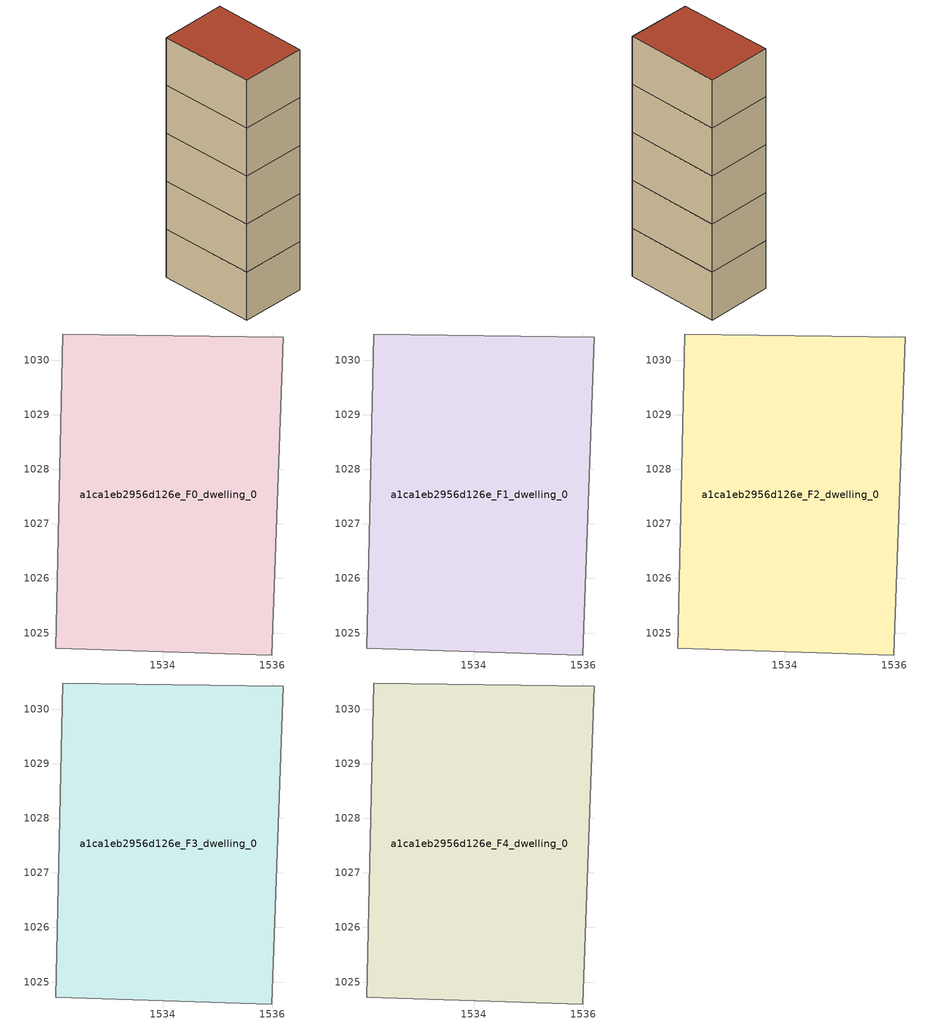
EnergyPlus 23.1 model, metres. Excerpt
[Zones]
a1ca1eb2956d126e_F0_dwelling_0
 floor ground (EU_floor_Construction): 1536.21,1030.42 1536,1024.6 1532.04,1024.72 1532.17,1030.48 z0
 wall adiabatic (EU_wall_Construction): 1536,1024.6 1536.21,1030.42 1532.17,1030.48 1532.04,1024.72 1536,1024.6 z0:3
a1ca1eb2956d126e_F1_dwelling_0
 floor to a1ca1eb2956d126e_F0_dwelling_0 (EU_floor_Construction): 1536.21,1030.42 1536,1024.6 1532.04,1024.72 1532.17,1030.48 z3
 wall adiabatic (EU_wall_Construction): 1536,1024.6 1536.21,1030.42 1532.17,1030.48 1532.04,1024.72 1536,1024.6 z3:6
a1ca1eb2956d126e_F2_dwelling_0
 floor to a1ca1eb2956d126e_F1_dwelling_0 (EU_floor_Construction): 1536.21,1030.42 1536,1024.6 1532.04,1024.72 1532.17,1030.48 z6
 wall adiabatic (EU_wall_Construction): 1536,1024.6 1536.21,1030.42 1532.17,1030.48 1532.04,1024.72 1536,1024.6 z6:9
a1ca1eb2956d126e_F3_dwelling_0
 floor to a1ca1eb2956d126e_F2_dwelling_0 (EU_floor_Construction): 1536.21,1030.42 1536,1024.6 1532.04,1024.72 1532.17,1030.48 z9
 wall adiabatic (EU_wall_Construction): 1536,1024.6 1536.21,1030.42 1532.17,1030.48 1532.04,1024.72 1536,1024.6 z9:12
a1ca1eb2956d126e_F4_dwelling_0
 floor to a1ca1eb2956d126e_F3_dwelling_0 (EU_floor_Construction): 1536.21,1030.42 1536,1024.6 1532.04,1024.72 1532.17,1030.48 z12
 wall adiabatic (EU_wall_Construction): 1536,1024.6 1536.21,1030.42 1532.17,1030.48 1532.04,1024.72 1536,1024.6 z12:15
 roof outside (EU_roof_Construction): 1536,1024.6 1536.21,1030.42 1532.17,1030.48 1532.04,1024.72 z15
[Building]
EU S2 Campaign: North Axis=0; Terrain=City; Solar Distribution=FullExterior
[Site:Location]
Bologna: Latitude=44.5; Longitude=11.25; Time Zone=1; Elevation=37
[SizingPeriod:WeatherFileDays]
AnnualSizingPeriod: Begin Month=1; Begin Day of Month=1; End Month=12; End Day of Month=31; Day of Week for Start Day=Monday; Use Weather File Daylight Saving Period=No; Use Weather File Rain and Snow Indicators=No
[MATERIAL]
EU_InternalMass_Material: Roughness=MediumRough; Thickness=0.1; Conductivity=1; Density=1800; Specific Heat=900; Thermal Absorptance=0.9; Solar Absorptance=0.7; Visible Absorptance=0.7
[MATERIAL:NOMASS] Roughness=MediumRough; Thermal Absorptance=0.9; Solar Absorptance=0.7; Visible Absorptance=0.7
Name | Thermal Resistance
EU_wall_NoMass | 0.905828
EU_roof_NoMass | 0.37593
EU_floor_NoMass | 0.67114
[CONSTRUCTION]
EU_wall_Construction: EU_wall_NoMass
EU_roof_Construction: EU_roof_NoMass
EU_floor_Construction: EU_floor_NoMass
EU_InternalMass_Construction: EU_InternalMass_Material
[ZONE] Type=1; Multiplier=1; Ceiling Height=autocalculate; Floor Area=autocalculate; Part of Total Floor Area=Yes
Name | Volume
a1ca1eb2956d126e_F0_dwelling_0 | 69.5266
a1ca1eb2956d126e_F1_dwelling_0; a1ca1eb2956d126e_F2_dwelling_0; a1ca1eb2956d126e_F3_dwelling_0; a1ca1eb2956d126e_F4_dwelling_0 | 69.5259
[INTERNALMASS] Construction=EU_InternalMass_Construction; Surface Area=23.1753
Name | Zone or ZoneList
a1ca1eb2956d126e_F0_dwelling_0_EU_InternalMass | a1ca1eb2956d126e_F0_dwelling_0
a1ca1eb2956d126e_F1_dwelling_0_EU_InternalMass | a1ca1eb2956d126e_F1_dwelling_0
a1ca1eb2956d126e_F2_dwelling_0_EU_InternalMass | a1ca1eb2956d126e_F2_dwelling_0
a1ca1eb2956d126e_F3_dwelling_0_EU_InternalMass | a1ca1eb2956d126e_F3_dwelling_0
a1ca1eb2956d126e_F4_dwelling_0_EU_InternalMass | a1ca1eb2956d126e_F4_dwelling_0
[OTHEREQUIPMENT] Fuel Type=Electricity; Design Level Calculation Method=Watts/Area; Power per Zone Floor Area=1; Fraction Latent=0; Fraction Radiant=0; Fraction Lost=0; Carbon Dioxide Generation Rate=0; EndUse Subcategory=EU_Step8_InternalGains
Name | Zone or ZoneList or Space or SpaceList | Schedule
EU_Step8_InternalGain_a1ca1eb2956d126e_F0_dwelling_0_f000 | a1ca1eb2956d126e_F0_dwelling_0 | EU_Step8_GainSchedule_a1ca1eb2956d126e_F0_dwelling_0_f000
EU_Step8_InternalGain_a1ca1eb2956d126e_F1_dwelling_0_f000 | a1ca1eb2956d126e_F1_dwelling_0 | EU_Step8_GainSchedule_a1ca1eb2956d126e_F1_dwelling_0_f000
EU_Step8_InternalGain_a1ca1eb2956d126e_F2_dwelling_0_f000 | a1ca1eb2956d126e_F2_dwelling_0 | EU_Step8_GainSchedule_a1ca1eb2956d126e_F2_dwelling_0_f000
EU_Step8_InternalGain_a1ca1eb2956d126e_F3_dwelling_0_f000 | a1ca1eb2956d126e_F3_dwelling_0 | EU_Step8_GainSchedule_a1ca1eb2956d126e_F3_dwelling_0_f000
EU_Step8_InternalGain_a1ca1eb2956d126e_F4_dwelling_0_f000 | a1ca1eb2956d126e_F4_dwelling_0 | EU_Step8_GainSchedule_a1ca1eb2956d126e_F4_dwelling_0_f000
[ZONEVENTILATION:DESIGNFLOWRATE] Schedule=EU_AlwaysOn; Design Flow Rate Calculation Method=AirChanges/Hour; Air Changes per Hour=0.73129; Ventilation Type=Natural; Fan Pressure Rise=0; Fan Total Efficiency=1; Constant Term Coefficient=1; Temperature Term Coefficient=0; Velocity Term Coefficient=0; Velocity Squared Term Coefficient=0; Minimum Indoor Temperature=-100; Maximum Indoor Temperature=100; Delta Temperature=-100; Minimum Outdoor Temperature=-100; Maximum Outdoor Temperature=100; Maximum Wind Speed=40
Name | Zone or ZoneList or Space or SpaceList
EU_ConstantAir_a1ca1eb2956d126e_F0_dwelling_0 | a1ca1eb2956d126e_F0_dwelling_0
EU_ConstantAir_a1ca1eb2956d126e_F1_dwelling_0 | a1ca1eb2956d126e_F1_dwelling_0
EU_ConstantAir_a1ca1eb2956d126e_F2_dwelling_0 | a1ca1eb2956d126e_F2_dwelling_0
EU_ConstantAir_a1ca1eb2956d126e_F3_dwelling_0 | a1ca1eb2956d126e_F3_dwelling_0
EU_ConstantAir_a1ca1eb2956d126e_F4_dwelling_0 | a1ca1eb2956d126e_F4_dwelling_0
[HVACTEMPLATE:THERMOSTAT] Constant Heating Setpoint=20; Constant Cooling Setpoint=50
EU_HeatOnly_a1ca1eb2956d126e_F0_dwelling_0; EU_HeatOnly_a1ca1eb2956d126e_F1_dwelling_0; EU_HeatOnly_a1ca1eb2956d126e_F2_dwelling_0; EU_HeatOnly_a1ca1eb2956d126e_F3_dwelling_0; EU_HeatOnly_a1ca1eb2956d126e_F4_dwelling_0
[HVACTEMPLATE:ZONE:IDEALLOADSAIRSYSTEM] System Availability Schedule=EU_AlwaysOn; Maximum Heating Supply Air Temperature=50; Minimum Cooling Supply Air Temperature=13; Maximum Heating Supply Air Humidity Ratio=0.0156; Minimum Cooling Supply Air Humidity Ratio=0.0077; Heating Limit=NoLimit; Cooling Limit=NoLimit; Heating Availability Schedule=EU_AlwaysOn; Cooling Availability Schedule=EU_CoolingOff; Dehumidification Control Type=ConstantSensibleHeatRatio; Cooling Sensible Heat Ratio=0.7; Dehumidification Setpoint=60; Humidification Control Type=None; Humidification Setpoint=30; Outdoor Air Method=None; Outdoor Air Flow Rate per Person=0.00944; Outdoor Air Flow Rate per Zone Floor Area=0; Outdoor Air Flow Rate per Zone=0; Demand Controlled Ventilation Type=None; Outdoor Air Economizer Type=NoEconomizer; Heat Recovery Type=None; Sensible Heat Recovery Effectiveness=0.7; Latent Heat Recovery Effectiveness=0.65
Name | Template Thermostat
a1ca1eb2956d126e_F0_dwelling_0 | EU_HeatOnly_a1ca1eb2956d126e_F0_dwelling_0
a1ca1eb2956d126e_F1_dwelling_0 | EU_HeatOnly_a1ca1eb2956d126e_F1_dwelling_0
a1ca1eb2956d126e_F2_dwelling_0 | EU_HeatOnly_a1ca1eb2956d126e_F2_dwelling_0
a1ca1eb2956d126e_F3_dwelling_0 | EU_HeatOnly_a1ca1eb2956d126e_F3_dwelling_0
a1ca1eb2956d126e_F4_dwelling_0 | EU_HeatOnly_a1ca1eb2956d126e_F4_dwelling_0
[SIZING:ZONE] Zone Cooling Design Supply Air Temperature Input Method=SupplyAirTemperature; Zone Cooling Design Supply Air Temperature=13; Zone Heating Design Supply Air Temperature Input Method=SupplyAirTemperature; Zone Heating Design Supply Air Temperature=50; Zone Cooling Design Supply Air Humidity Ratio=0.008; Zone Heating Design Supply Air Humidity Ratio=0.008; Cooling Design Air Flow Method=DesignDay; Cooling Design Air Flow Rate=0; Cooling Minimum Air Flow per Zone Floor Area=0.000762; Cooling Minimum Air Flow=0; Cooling Minimum Air Flow Fraction=0.2; Heating Design Air Flow Method=DesignDay; Heating Design Air Flow Rate=0; Heating Maximum Air Flow per Zone Floor Area=0.002032; Heating Maximum Air Flow=0.141576; Heating Maximum Air Flow Fraction=0.3; Account for Dedicated Outdoor Air System=No; Dedicated Outdoor Air System Control Strategy=NeutralSupplyAir; Dedicated Outdoor Air Low Setpoint Temperature for Design=autosize; Dedicated Outdoor Air High Setpoint Temperature for Design=autosize; Zone Load Sizing Method=Sensible Load Only No Latent Load; Zone Latent Cooling Design Supply Air Humidity Ratio Input Method=HumidityRatioDifference; Zone Cooling Design Supply Air Humidity Ratio Difference=0.005; Zone Latent Heating Design Supply Air Humidity Ratio Input Method=HumidityRatioDifference; Zone Humidification Design Supply Air Humidity Ratio Difference=0.005
a1ca1eb2956d126e_F0_dwelling_0; a1ca1eb2956d126e_F1_dwelling_0; a1ca1eb2956d126e_F2_dwelling_0; a1ca1eb2956d126e_F3_dwelling_0; a1ca1eb2956d126e_F4_dwelling_0
[SCHEDULE:CONSTANT]
Name | Hourly Value
EU_AlwaysOn | 1
EU_CoolingOff | 0
[SCHEDULE:FILE] Column Number=1; Rows to Skip at Top=0; Number of Hours of Data=8760; Column Separator=Comma; Interpolate to Timestep=No; Minutes per Item=60; Adjust Schedule for Daylight Savings=Yes
Name | File
EU_Step8_GainSchedule_a1ca1eb2956d126e_F0_dwelling_0_f000 | ../../schedules/a1ca1eb2956d126e/a1ca1eb2956d126e_F0_dwelling_0_f000_gain.csv
EU_Step8_GainSchedule_a1ca1eb2956d126e_F1_dwelling_0_f000 | ../../schedules/a1ca1eb2956d126e/a1ca1eb2956d126e_F1_dwelling_0_f000_gain.csv
EU_Step8_GainSchedule_a1ca1eb2956d126e_F2_dwelling_0_f000 | ../../schedules/a1ca1eb2956d126e/a1ca1eb2956d126e_F2_dwelling_0_f000_gain.csv
EU_Step8_GainSchedule_a1ca1eb2956d126e_F3_dwelling_0_f000 | ../../schedules/a1ca1eb2956d126e/a1ca1eb2956d126e_F3_dwelling_0_f000_gain.csv
EU_Step8_GainSchedule_a1ca1eb2956d126e_F4_dwelling_0_f000 | ../../schedules/a1ca1eb2956d126e/a1ca1eb2956d126e_F4_dwelling_0_f000_gain.csv
